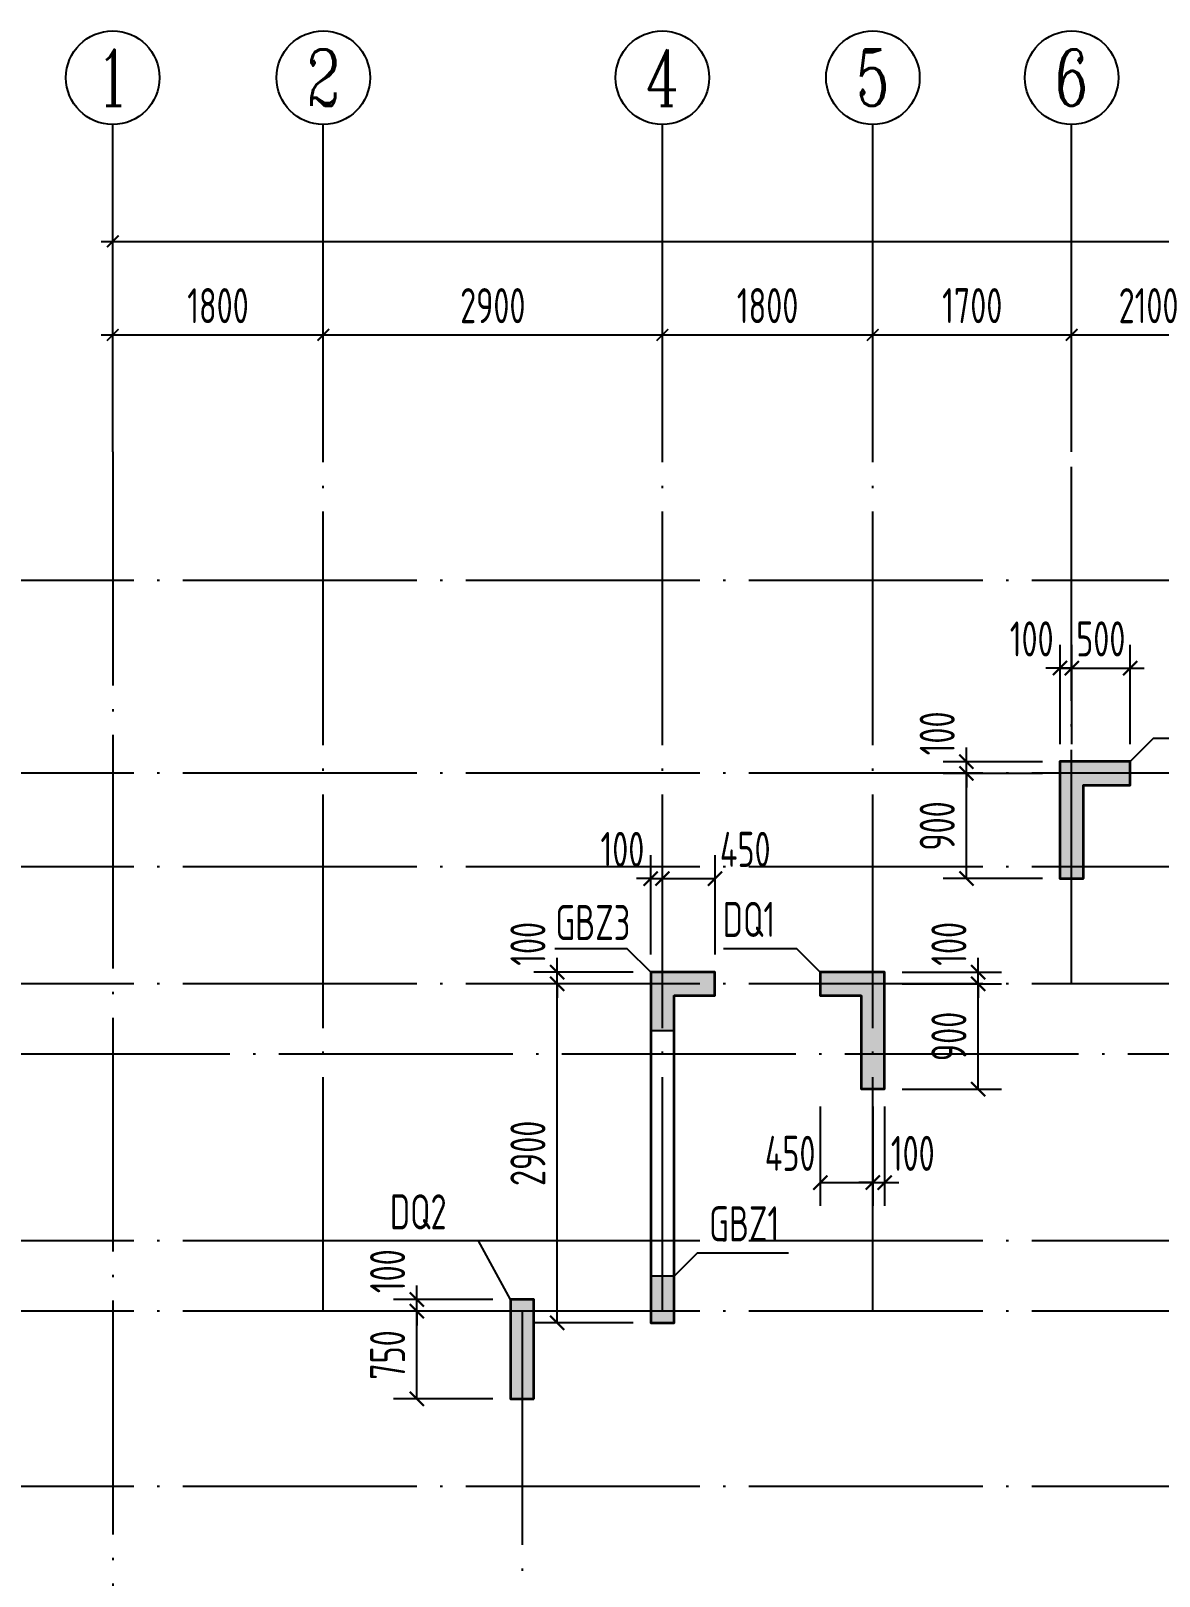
# Model space of a CAD drawing. Extents: x -1307975 to -76406, y -96289 to 379359.
# Drawn here: x -972557 to -962910, y 80502 to 93718 of the extents above; entities that cross this region are included whole.
import ezdxf
from ezdxf.enums import TextEntityAlignment as Align

# ---------------------------------------------------------------- set-up
doc = ezdxf.new("R2010")
doc.units = 0
doc.header["$LTSCALE"] = 1000
doc.linetypes.add('DOTE', pattern=[2.42, 2, -0.2, 0.02, -0.2])
doc.layers.get('0').update_dxf_attribs({"linetype": 'CONTINUOUS'})
doc.layers.get('DEFPOINTS').update_dxf_attribs({"linetype": 'CONTINUOUS'})
for name, color, linetype in [('A-AXIS', 1, 'CONTINUOUS'), ('A-DOTE', 10, 'DOTE'), ('AXIS_NUM', 7, 'CONTINUOUS'), ('S-Q墙实线', 6, 'CONTINUOUS'), ('S-Q墙标注', 3, 'CONTINUOUS'), ('S-X详图填充', 252, 'CONTINUOUS'), ('S-X详图实线', 4, 'CONTINUOUS'), ('S-Y一般标注', 3, 'CONTINUOUS'), ('S-Z柱编号', 6, 'CONTINUOUS')]:
    doc.layers.add(name, color=color, linetype=linetype)
doc.styles.add('TSSD_Axis', font='complex.shx', dxfattribs={"width": 0.7, "bigfont": 'hztxt.shx'})
doc.styles.add('TSSD_DIMENSION', font='Tssdeng.shx', dxfattribs={"width": 0.7, "bigfont": 'tssdchn.shx'})
doc.styles.add('TSSD_REIN', font='tssdeng.shx', dxfattribs={"width": 0.7, "height": 300, "bigfont": 'tssdchn.shx'})
doc.styles.add('结构文字', font='zstxt.shx', dxfattribs={"width": 0.7, "bigfont": 'zshz.shx'})
doc.dimstyles.new('STRUCK', dxfattribs={"dimtxt": 400, "dimasz": 121, "dimexe": 200, "dimexo": 150, "dimgap": 115, "dimtad": 1, "dimdec": 0, "dimdsep": 46, "dimtxsty": '结构文字', "dimblk": 'ARCHTICK', "dimcen": 400, "dimclrd": 3, "dimclre": 3, "dimclrt": 7, "dimadec": 0, "dimazin": 0, "dimtfac": 1, "dimtdec": 0, "dimtix": 1, "dimtmove": 2, "dimatfit": 3, "dimldrblk": '_DIMX', "dimfxl": 1, "dimtolj": 1, "dimtzin": 0, "dimarcsym": 0})
doc.dimstyles.new('TSSD_100_100', dxfattribs={"dimtxt": 300, "dimasz": 100, "dimexe": 100, "dimexo": 250, "dimgap": 100, "dimtad": 1, "dimdec": 0, "dimzin": 0, "dimdsep": 46, "dimtxsty": 'TSSD_DIMENSION', "dimblk": 'ARCHTICK', "dimcen": 0, "dimdle": 100, "dimclrt": 7, "dimadec": 0, "dimazin": 0, "dimtfac": 1, "dimtdec": 0, "dimtix": 1, "dimtmove": 2, "dimatfit": 3, "dimldrblk": 'ARCHTICK', "dimfxl": 1, "dimtolj": 1, "dimtzin": 0, "dimarcsym": 0})

# ---------------------------------------------------------------- blocks, each defined once
blk = doc.blocks.new('ts_axno')
at = {"color": 0, "linetype": 'ByBlock', "lineweight": -2}
blk.add_circle((0, 0), 0.5, dxfattribs=at)
at = {"color": 0, "linetype": 'ByBlock', "lineweight": -2, "style": 'TSSD_Axis', "width": 0.7}
blk.add_attdef('A', text='', height=0.6, dxfattribs=at).set_placement((0, 0), align=Align.MIDDLE_CENTER)
blk = doc.blocks.new('_ArchTick')
at = {"color": 0, "linetype": 'ByBlock', "const_width": 0.15}
blk.add_lwpolyline([(-0.5, -0.5), (0.5, 0.5)], dxfattribs=at)
blk = doc.blocks.new('*D264')
at = {"layer": 'DEFPOINTS', "color": 0, "transparency": 16777216}
for p in [(6400, 19250), (4600, 18250), (6400, 18250)]:
    blk.add_point(p, dxfattribs=at)
at = {"layer": 'S-Y一般标注', "color": 0, "lineweight": -2, "transparency": 16777216}
for p, q in [((4600, 18500), (4600, 19350)), ((6400, 18500), (6400, 19350)), ((4500, 19250), (6500, 19250))]:
    blk.add_line(p, q, dxfattribs=at)
at = {"layer": 'S-Y一般标注', "color": 0, "lineweight": -2, "transparency": 16777216, "xscale": 100, "yscale": 100, "zscale": 100, "rotation": 180}
blk.add_blockref('_ArchTick', (4600, 19250), dxfattribs=at)
at = {"layer": 'S-Y一般标注', "color": 0, "lineweight": -2, "transparency": 16777216, "xscale": 100, "yscale": 100, "zscale": 100}
blk.add_blockref('_ArchTick', (6400, 19250), dxfattribs=at)
at = {"layer": 'S-Y一般标注', "color": 7, "transparency": 16777216, "insert": (5500, 19500), "char_height": 300, "attachment_point": 5, "style": 'TSSD_DIMENSION'}
blk.add_mtext('\\A1;1800', dxfattribs=at)
blk = doc.blocks.new('*D265')
at = {"layer": 'DEFPOINTS', "color": 0, "transparency": 16777216}
for p in [(9300, 19250), (6400, 18250), (9300, 18250)]:
    blk.add_point(p, dxfattribs=at)
at = {"layer": 'S-Y一般标注', "color": 0, "lineweight": -2, "transparency": 16777216}
for p, q in [((6400, 18500), (6400, 19350)), ((9300, 18500), (9300, 19350)), ((6300, 19250), (9400, 19250))]:
    blk.add_line(p, q, dxfattribs=at)
at = {"layer": 'S-Y一般标注', "color": 0, "lineweight": -2, "transparency": 16777216, "xscale": 100, "yscale": 100, "zscale": 100, "rotation": 180}
blk.add_blockref('_ArchTick', (6400, 19250), dxfattribs=at)
at = {"layer": 'S-Y一般标注', "color": 0, "lineweight": -2, "transparency": 16777216, "xscale": 100, "yscale": 100, "zscale": 100}
blk.add_blockref('_ArchTick', (9300, 19250), dxfattribs=at)
at = {"layer": 'S-Y一般标注', "color": 7, "transparency": 16777216, "insert": (7850, 19500), "char_height": 300, "attachment_point": 5, "style": 'TSSD_DIMENSION'}
blk.add_mtext('\\A1;2900', dxfattribs=at)
blk = doc.blocks.new('*D266')
at = {"layer": 'DEFPOINTS', "color": 0, "transparency": 16777216}
for p in [(11100, 19250), (9300, 18250), (11100, 18250)]:
    blk.add_point(p, dxfattribs=at)
at = {"layer": 'S-Y一般标注', "color": 0, "lineweight": -2, "transparency": 16777216}
for p, q in [((9300, 18500), (9300, 19350)), ((11100, 18500), (11100, 19350)), ((9200, 19250), (11200, 19250))]:
    blk.add_line(p, q, dxfattribs=at)
at = {"layer": 'S-Y一般标注', "color": 0, "lineweight": -2, "transparency": 16777216, "xscale": 100, "yscale": 100, "zscale": 100, "rotation": 180}
blk.add_blockref('_ArchTick', (9300, 19250), dxfattribs=at)
at = {"layer": 'S-Y一般标注', "color": 0, "lineweight": -2, "transparency": 16777216, "xscale": 100, "yscale": 100, "zscale": 100}
blk.add_blockref('_ArchTick', (11100, 19250), dxfattribs=at)
at = {"layer": 'S-Y一般标注', "color": 7, "transparency": 16777216, "insert": (10200, 19500), "char_height": 300, "attachment_point": 5, "style": 'TSSD_DIMENSION'}
blk.add_mtext('\\A1;1800', dxfattribs=at)
blk = doc.blocks.new('*D267')
at = {"layer": 'DEFPOINTS', "color": 0, "transparency": 16777216}
for p in [(12800, 19250), (11100, 18250), (12800, 18250)]:
    blk.add_point(p, dxfattribs=at)
at = {"layer": 'S-Y一般标注', "color": 0, "lineweight": -2, "transparency": 16777216}
for p, q in [((11100, 18500), (11100, 19350)), ((12800, 18500), (12800, 19350)), ((11000, 19250), (12900, 19250))]:
    blk.add_line(p, q, dxfattribs=at)
at = {"layer": 'S-Y一般标注', "color": 0, "lineweight": -2, "transparency": 16777216, "xscale": 100, "yscale": 100, "zscale": 100, "rotation": 180}
blk.add_blockref('_ArchTick', (11100, 19250), dxfattribs=at)
at = {"layer": 'S-Y一般标注', "color": 0, "lineweight": -2, "transparency": 16777216, "xscale": 100, "yscale": 100, "zscale": 100}
blk.add_blockref('_ArchTick', (12800, 19250), dxfattribs=at)
at = {"layer": 'S-Y一般标注', "color": 7, "transparency": 16777216, "insert": (11950, 19500), "char_height": 300, "attachment_point": 5, "style": 'TSSD_DIMENSION'}
blk.add_mtext('\\A1;1700', dxfattribs=at)
blk = doc.blocks.new('*D268')
at = {"layer": 'DEFPOINTS', "color": 0, "transparency": 16777216}
for p in [(14900, 19250), (12800, 18250), (14900, 18250)]:
    blk.add_point(p, dxfattribs=at)
at = {"layer": 'S-Y一般标注', "color": 0, "lineweight": -2, "transparency": 16777216}
for p, q in [((12800, 18500), (12800, 19350)), ((14900, 18500), (14900, 19350)), ((12700, 19250), (15000, 19250))]:
    blk.add_line(p, q, dxfattribs=at)
at = {"layer": 'S-Y一般标注', "color": 0, "lineweight": -2, "transparency": 16777216, "xscale": 100, "yscale": 100, "zscale": 100, "rotation": 180}
blk.add_blockref('_ArchTick', (12800, 19250), dxfattribs=at)
at = {"layer": 'S-Y一般标注', "color": 0, "lineweight": -2, "transparency": 16777216, "xscale": 100, "yscale": 100, "zscale": 100}
blk.add_blockref('_ArchTick', (14900, 19250), dxfattribs=at)
at = {"layer": 'S-Y一般标注', "color": 7, "transparency": 16777216, "insert": (13458, 19500), "char_height": 300, "attachment_point": 5, "style": 'TSSD_DIMENSION'}
blk.add_mtext('\\A1;2100', dxfattribs=at)
blk = doc.blocks.new('*D286')
at = {"layer": 'DEFPOINTS', "color": 0, "transparency": 16777216}
for p in [(54600, 20050), (4600, 18250), (54600, 18250)]:
    blk.add_point(p, dxfattribs=at)
at = {"layer": 'S-Y一般标注', "color": 0, "lineweight": -2, "transparency": 16777216}
for p, q in [((4600, 18500), (4600, 20150)), ((54600, 18500), (54600, 20150)), ((4500, 20050), (54700, 20050))]:
    blk.add_line(p, q, dxfattribs=at)
at = {"layer": 'S-Y一般标注', "color": 0, "lineweight": -2, "transparency": 16777216, "xscale": 100, "yscale": 100, "zscale": 100, "rotation": 180}
blk.add_blockref('_ArchTick', (4600, 20050), dxfattribs=at)
at = {"layer": 'S-Y一般标注', "color": 0, "lineweight": -2, "transparency": 16777216, "xscale": 100, "yscale": 100, "zscale": 100}
blk.add_blockref('_ArchTick', (54600, 20050), dxfattribs=at)
at = {"layer": 'S-Y一般标注', "color": 7, "transparency": 16777216, "insert": (29600, 20300), "char_height": 300, "attachment_point": 5, "style": 'TSSD_DIMENSION'}
blk.add_mtext('\\A1;50000', dxfattribs=at)
blk = doc.blocks.new('*D1546')
at = {"layer": 'DEFPOINTS', "color": 0, "transparency": 16777216}
for p in [(-968057, 85568), (-967257, 85568), (-967257, 82668)]:
    blk.add_point(p, dxfattribs=at)
at = {"layer": 'S-Q墙标注', "color": 3, "lineweight": -2, "transparency": 16777216}
for p, q in [((-967407, 85568), (-968257, 85568)), ((-968057, 82668), (-968057, 85568)), ((-967407, 82668), (-968257, 82668))]:
    blk.add_line(p, q, dxfattribs=at)
at = {"layer": 'S-Q墙标注', "color": 3, "lineweight": -2, "transparency": 16777216, "xscale": 121, "yscale": 121, "zscale": 121}
for p, rotation in [((-968057, 85568), 90), ((-968057, 82668), 270)]:
    blk.add_blockref('_ArchTick', p, dxfattribs=dict(at, rotation=rotation))
at = {"layer": 'S-Q墙标注', "color": 7, "transparency": 16777216, "insert": (-968307, 84118), "char_height": 300, "attachment_point": 5, "rotation": 90, "style": 'TSSD_REIN'}
blk.add_mtext('\\A1;2900', dxfattribs=at)
blk = doc.blocks.new('_DIMX')
blk.add_line((-150, 0), (150, 0))
at = {"const_width": 50}
blk.add_lwpolyline([(-70, -70), (70, 70)], dxfattribs=at)
blk = doc.blocks.new('*D1547')
at = {"layer": 'DEFPOINTS', "color": 0, "transparency": 16777216}
for p in [(-968057, 85668), (-967257, 85668), (-967257, 85568)]:
    blk.add_point(p, dxfattribs=at)
at = {"layer": 'S-Q墙标注', "color": 3, "lineweight": -2, "transparency": 16777216}
for p, q in [((-968057, 85668), (-968057, 85789)), ((-967407, 85668), (-968257, 85668)), ((-968057, 85568), (-968057, 85668)), ((-967407, 85568), (-968257, 85568)), ((-968057, 85568), (-968057, 85447))]:
    blk.add_line(p, q, dxfattribs=at)
at = {"layer": 'S-Q墙标注', "color": 3, "lineweight": -2, "transparency": 16777216, "xscale": 121, "yscale": 121, "zscale": 121}
for p, rotation in [((-968057, 85668), 270), ((-968057, 85568), 90)]:
    blk.add_blockref('_ArchTick', p, dxfattribs=dict(at, rotation=rotation))
at = {"layer": 'S-Q墙标注', "color": 7, "transparency": 16777216, "insert": (-968307, 85910), "char_height": 300, "attachment_point": 5, "rotation": 90, "style": 'TSSD_REIN'}
blk.add_mtext('\\A1;100', dxfattribs=at)
blk = doc.blocks.new('*D1548')
at = {"layer": 'DEFPOINTS', "color": 0, "transparency": 16777216}
for p in [(-967157, 86468), (-967257, 85668), (-967157, 85668)]:
    blk.add_point(p, dxfattribs=at)
at = {"layer": 'S-Q墙标注', "color": 3, "lineweight": -2, "transparency": 16777216}
for p, q in [((-967257, 85818), (-967257, 86668)), ((-967157, 85818), (-967157, 86668)), ((-967257, 86468), (-967378, 86468)), ((-967257, 86468), (-967157, 86468)), ((-967157, 86468), (-967036, 86468))]:
    blk.add_line(p, q, dxfattribs=at)
at = {"layer": 'S-Q墙标注', "color": 3, "lineweight": -2, "transparency": 16777216, "xscale": 121, "yscale": 121, "zscale": 121}
blk.add_blockref('_ArchTick', (-967257, 86468), dxfattribs=at)
at = {"layer": 'S-Q墙标注', "color": 3, "lineweight": -2, "transparency": 16777216, "xscale": 121, "yscale": 121, "zscale": 121, "rotation": 180}
blk.add_blockref('_ArchTick', (-967157, 86468), dxfattribs=at)
at = {"layer": 'S-Q墙标注', "color": 7, "transparency": 16777216, "insert": (-967499, 86718), "char_height": 300, "attachment_point": 5, "style": 'TSSD_REIN'}
blk.add_mtext('\\A1;100', dxfattribs=at)
blk = doc.blocks.new('*D1549')
at = {"layer": 'DEFPOINTS', "color": 0, "transparency": 16777216}
for p in [(-966707, 86468), (-967157, 85668), (-966707, 85668)]:
    blk.add_point(p, dxfattribs=at)
at = {"layer": 'S-Q墙标注', "color": 3, "lineweight": -2, "transparency": 16777216}
for p, q in [((-967157, 85818), (-967157, 86668)), ((-966707, 85818), (-966707, 86668)), ((-967157, 86468), (-966707, 86468))]:
    blk.add_line(p, q, dxfattribs=at)
at = {"layer": 'S-Q墙标注', "color": 3, "lineweight": -2, "transparency": 16777216, "xscale": 121, "yscale": 121, "zscale": 121, "rotation": 180}
blk.add_blockref('_ArchTick', (-967157, 86468), dxfattribs=at)
at = {"layer": 'S-Q墙标注', "color": 3, "lineweight": -2, "transparency": 16777216, "xscale": 121, "yscale": 121, "zscale": 121}
blk.add_blockref('_ArchTick', (-966707, 86468), dxfattribs=at)
at = {"layer": 'S-Q墙标注', "color": 7, "transparency": 16777216, "insert": (-966449, 86718), "char_height": 300, "attachment_point": 5, "style": 'TSSD_REIN'}
blk.add_mtext('\\A1;450', dxfattribs=at)
blk = doc.blocks.new('*D1550')
at = {"layer": 'DEFPOINTS', "color": 0, "transparency": 16777216}
for p in [(-965257, 85568), (-964457, 85568), (-965257, 84668)]:
    blk.add_point(p, dxfattribs=at)
at = {"layer": 'S-Q墙标注', "color": 3, "lineweight": -2, "transparency": 16777216}
for p, q in [((-965107, 85568), (-964257, 85568)), ((-964457, 84668), (-964457, 85568)), ((-965107, 84668), (-964257, 84668))]:
    blk.add_line(p, q, dxfattribs=at)
at = {"layer": 'S-Q墙标注', "color": 3, "lineweight": -2, "transparency": 16777216, "xscale": 121, "yscale": 121, "zscale": 121}
for p, rotation in [((-964457, 85568), 90), ((-964457, 84668), 270)]:
    blk.add_blockref('_ArchTick', p, dxfattribs=dict(at, rotation=rotation))
at = {"layer": 'S-Q墙标注', "color": 7, "transparency": 16777216, "insert": (-964707, 85118), "char_height": 300, "attachment_point": 5, "rotation": 90, "style": 'TSSD_REIN'}
blk.add_mtext('\\A1;900', dxfattribs=at)
blk = doc.blocks.new('*D1551')
at = {"layer": 'DEFPOINTS', "color": 0, "transparency": 16777216}
for p in [(-965257, 85668), (-964457, 85668), (-965257, 85568)]:
    blk.add_point(p, dxfattribs=at)
at = {"layer": 'S-Q墙标注', "color": 3, "lineweight": -2, "transparency": 16777216}
for p, q in [((-964457, 85668), (-964457, 85789)), ((-965107, 85668), (-964257, 85668)), ((-964457, 85568), (-964457, 85668)), ((-965107, 85568), (-964257, 85568)), ((-964457, 85568), (-964457, 85447))]:
    blk.add_line(p, q, dxfattribs=at)
at = {"layer": 'S-Q墙标注', "color": 3, "lineweight": -2, "transparency": 16777216, "xscale": 121, "yscale": 121, "zscale": 121}
for p, rotation in [((-964457, 85668), 270), ((-964457, 85568), 90)]:
    blk.add_blockref('_ArchTick', p, dxfattribs=dict(at, rotation=rotation))
at = {"layer": 'S-Q墙标注', "color": 7, "transparency": 16777216, "insert": (-964707, 85910), "char_height": 300, "attachment_point": 5, "rotation": 90, "style": 'TSSD_REIN'}
blk.add_mtext('\\A1;100', dxfattribs=at)
blk = doc.blocks.new('*D1552')
at = {"layer": 'DEFPOINTS', "color": 0, "transparency": 16777216}
for p in [(-965807, 84668), (-965357, 84668), (-965357, 83868)]:
    blk.add_point(p, dxfattribs=at)
at = {"layer": 'S-Q墙标注', "color": 3, "lineweight": -2, "transparency": 16777216}
for p, q in [((-965807, 84518), (-965807, 83668)), ((-965357, 84518), (-965357, 83668)), ((-965807, 83868), (-965357, 83868))]:
    blk.add_line(p, q, dxfattribs=at)
at = {"layer": 'S-Q墙标注', "color": 3, "lineweight": -2, "transparency": 16777216, "xscale": 121, "yscale": 121, "zscale": 121, "rotation": 180}
blk.add_blockref('_ArchTick', (-965807, 83868), dxfattribs=at)
at = {"layer": 'S-Q墙标注', "color": 3, "lineweight": -2, "transparency": 16777216, "xscale": 121, "yscale": 121, "zscale": 121}
blk.add_blockref('_ArchTick', (-965357, 83868), dxfattribs=at)
at = {"layer": 'S-Q墙标注', "color": 7, "transparency": 16777216, "insert": (-966065, 84118), "char_height": 300, "attachment_point": 5, "style": 'TSSD_REIN'}
blk.add_mtext('\\A1;450', dxfattribs=at)
blk = doc.blocks.new('*D1553')
at = {"layer": 'DEFPOINTS', "color": 0, "transparency": 16777216}
for p in [(-965357, 84668), (-965257, 84668), (-965257, 83868)]:
    blk.add_point(p, dxfattribs=at)
at = {"layer": 'S-Q墙标注', "color": 3, "lineweight": -2, "transparency": 16777216}
for p, q in [((-965357, 84518), (-965357, 83668)), ((-965257, 84518), (-965257, 83668)), ((-965357, 83868), (-965478, 83868)), ((-965357, 83868), (-965257, 83868)), ((-965257, 83868), (-965136, 83868))]:
    blk.add_line(p, q, dxfattribs=at)
at = {"layer": 'S-Q墙标注', "color": 3, "lineweight": -2, "transparency": 16777216, "xscale": 121, "yscale": 121, "zscale": 121}
blk.add_blockref('_ArchTick', (-965357, 83868), dxfattribs=at)
at = {"layer": 'S-Q墙标注', "color": 3, "lineweight": -2, "transparency": 16777216, "xscale": 121, "yscale": 121, "zscale": 121, "rotation": 180}
blk.add_blockref('_ArchTick', (-965257, 83868), dxfattribs=at)
at = {"layer": 'S-Q墙标注', "color": 7, "transparency": 16777216, "insert": (-965016, 84118), "char_height": 300, "attachment_point": 5, "style": 'TSSD_REIN'}
blk.add_mtext('\\A1;100', dxfattribs=at)
blk = doc.blocks.new('*D1554')
at = {"layer": 'DEFPOINTS', "color": 0, "transparency": 16777216}
for p in [(-964557, 87368), (-963757, 87368), (-963757, 86468)]:
    blk.add_point(p, dxfattribs=at)
at = {"layer": 'S-Q墙标注', "color": 3, "lineweight": -2, "transparency": 16777216}
for p, q in [((-963907, 87368), (-964757, 87368)), ((-964557, 86468), (-964557, 87368)), ((-963907, 86468), (-964757, 86468))]:
    blk.add_line(p, q, dxfattribs=at)
at = {"layer": 'S-Q墙标注', "color": 3, "lineweight": -2, "transparency": 16777216, "xscale": 121, "yscale": 121, "zscale": 121}
for p, rotation in [((-964557, 87368), 90), ((-964557, 86468), 270)]:
    blk.add_blockref('_ArchTick', p, dxfattribs=dict(at, rotation=rotation))
at = {"layer": 'S-Q墙标注', "color": 7, "transparency": 16777216, "insert": (-964807, 86918), "char_height": 300, "attachment_point": 5, "rotation": 90, "style": 'TSSD_REIN'}
blk.add_mtext('\\A1;900', dxfattribs=at)
blk = doc.blocks.new('*D1555')
at = {"layer": 'DEFPOINTS', "color": 0, "transparency": 16777216}
for p in [(-964557, 87468), (-963757, 87468), (-963757, 87368)]:
    blk.add_point(p, dxfattribs=at)
at = {"layer": 'S-Q墙标注', "color": 3, "lineweight": -2, "transparency": 16777216}
for p, q in [((-964557, 87468), (-964557, 87589)), ((-963907, 87468), (-964757, 87468)), ((-963907, 87368), (-964757, 87368)), ((-964557, 87368), (-964557, 87468)), ((-964557, 87368), (-964557, 87247))]:
    blk.add_line(p, q, dxfattribs=at)
at = {"layer": 'S-Q墙标注', "color": 3, "lineweight": -2, "transparency": 16777216, "xscale": 121, "yscale": 121, "zscale": 121}
for p, rotation in [((-964557, 87468), 270), ((-964557, 87368), 90)]:
    blk.add_blockref('_ArchTick', p, dxfattribs=dict(at, rotation=rotation))
at = {"layer": 'S-Q墙标注', "color": 7, "transparency": 16777216, "insert": (-964807, 87710), "char_height": 300, "attachment_point": 5, "rotation": 90, "style": 'TSSD_REIN'}
blk.add_mtext('\\A1;100', dxfattribs=at)
blk = doc.blocks.new('*D1556')
at = {"layer": 'DEFPOINTS', "color": 0, "transparency": 16777216}
for p in [(-963657, 88268), (-963757, 87468), (-963657, 87468)]:
    blk.add_point(p, dxfattribs=at)
at = {"layer": 'S-Q墙标注', "color": 3, "lineweight": -2, "transparency": 16777216}
for p, q in [((-963757, 87618), (-963757, 88468)), ((-963657, 87618), (-963657, 88468)), ((-963757, 88268), (-963878, 88268)), ((-963757, 88268), (-963657, 88268)), ((-963657, 88268), (-963536, 88268))]:
    blk.add_line(p, q, dxfattribs=at)
at = {"layer": 'S-Q墙标注', "color": 3, "lineweight": -2, "transparency": 16777216, "xscale": 121, "yscale": 121, "zscale": 121}
blk.add_blockref('_ArchTick', (-963757, 88268), dxfattribs=at)
at = {"layer": 'S-Q墙标注', "color": 3, "lineweight": -2, "transparency": 16777216, "xscale": 121, "yscale": 121, "zscale": 121, "rotation": 180}
blk.add_blockref('_ArchTick', (-963657, 88268), dxfattribs=at)
at = {"layer": 'S-Q墙标注', "color": 7, "transparency": 16777216, "insert": (-963999, 88518), "char_height": 300, "attachment_point": 5, "style": 'TSSD_REIN'}
blk.add_mtext('\\A1;100', dxfattribs=at)
blk = doc.blocks.new('*D1557')
at = {"layer": 'DEFPOINTS', "color": 0, "transparency": 16777216}
for p in [(-963158, 88268), (-963657, 87468), (-963158, 87468)]:
    blk.add_point(p, dxfattribs=at)
at = {"layer": 'S-Q墙标注', "color": 3, "lineweight": -2, "transparency": 16777216}
for p, q in [((-963657, 87618), (-963657, 88468)), ((-963158, 87618), (-963158, 88468)), ((-963657, 88268), (-963778, 88268)), ((-963657, 88268), (-963158, 88268)), ((-963158, 88268), (-963037, 88268))]:
    blk.add_line(p, q, dxfattribs=at)
at = {"layer": 'S-Q墙标注', "color": 3, "lineweight": -2, "transparency": 16777216, "xscale": 121, "yscale": 121, "zscale": 121}
blk.add_blockref('_ArchTick', (-963657, 88268), dxfattribs=at)
at = {"layer": 'S-Q墙标注', "color": 3, "lineweight": -2, "transparency": 16777216, "xscale": 121, "yscale": 121, "zscale": 121, "rotation": 180}
blk.add_blockref('_ArchTick', (-963158, 88268), dxfattribs=at)
at = {"layer": 'S-Q墙标注', "color": 7, "transparency": 16777216, "insert": (-963408, 88518), "char_height": 300, "attachment_point": 5, "style": 'TSSD_REIN'}
blk.add_mtext('\\A1;500', dxfattribs=at)
blk = doc.blocks.new('*D1644')
at = {"layer": 'DEFPOINTS', "color": 0, "transparency": 16777216}
for p in [(-969257, 82868), (-968457, 82868), (-968457, 82768)]:
    blk.add_point(p, dxfattribs=at)
at = {"layer": 'S-Q墙标注', "color": 3, "lineweight": -2, "transparency": 16777216}
for p, q in [((-968607, 82868), (-969457, 82868)), ((-969257, 82868), (-969257, 82989)), ((-969257, 82768), (-969257, 82868)), ((-968607, 82768), (-969457, 82768)), ((-969257, 82768), (-969257, 82647))]:
    blk.add_line(p, q, dxfattribs=at)
at = {"layer": 'S-Q墙标注', "color": 3, "lineweight": -2, "transparency": 16777216, "xscale": 121, "yscale": 121, "zscale": 121}
for p, rotation in [((-969257, 82868), 270), ((-969257, 82768), 90)]:
    blk.add_blockref('_ArchTick', p, dxfattribs=dict(at, rotation=rotation))
at = {"layer": 'S-Q墙标注', "color": 7, "transparency": 16777216, "insert": (-969507, 83110), "char_height": 300, "attachment_point": 5, "rotation": 90, "style": 'TSSD_REIN'}
blk.add_mtext('\\A1;100', dxfattribs=at)
blk = doc.blocks.new('*D1645')
at = {"layer": 'DEFPOINTS', "color": 0, "transparency": 16777216}
for p in [(-969257, 82768), (-968457, 82768), (-968457, 82018)]:
    blk.add_point(p, dxfattribs=at)
at = {"layer": 'S-Q墙标注', "color": 3, "lineweight": -2, "transparency": 16777216}
for p, q in [((-968607, 82768), (-969457, 82768)), ((-969257, 82018), (-969257, 82768)), ((-968607, 82018), (-969457, 82018))]:
    blk.add_line(p, q, dxfattribs=at)
at = {"layer": 'S-Q墙标注', "color": 3, "lineweight": -2, "transparency": 16777216, "xscale": 121, "yscale": 121, "zscale": 121}
for p, rotation in [((-969257, 82768), 90), ((-969257, 82018), 270)]:
    blk.add_blockref('_ArchTick', p, dxfattribs=dict(at, rotation=rotation))
at = {"layer": 'S-Q墙标注', "color": 7, "transparency": 16777216, "insert": (-969507, 82393), "char_height": 300, "attachment_point": 5, "rotation": 90, "style": 'TSSD_REIN'}
blk.add_mtext('\\A1;750', dxfattribs=at)
blk = doc.blocks.new('20210726.16395156')
at = {"layer": 'A-AXIS'}
for p, q in [((4600, 18249.9), (4600, 21049.9)), ((6400, 18249.9), (6400, 21049.9)), ((9300, 18249.9), (9300, 21049.9)), ((11100, 18249.9), (11100, 21049.9)), ((12800, 18249.9), (12800, 21049.9))]:
    blk.add_line(p, q, dxfattribs=at)
at = {"layer": 'A-DOTE'}
for p, q in [((4600, 18249.9), (4600, 3600)), ((6400, 10900), (6400, 18249.9)), ((9300, 10900), (9300, 18249.9)), ((11100, 10900), (11100, 18249.9)), ((12800, 13700), (12800, 18249.9)), ((55600, 17150), (3600, 17150)), ((55600, 15500), (3600, 15500)), ((55600, 14700), (3600, 14700)), ((55600, 13700), (3600, 13700)), ((3600, 13100.3), (55600, 13100.3)), ((55600, 11500), (3600, 11500)), ((55600, 10900), (3600, 10900)), ((8100, 10900), (8100, 3600)), ((55600, 9400), (3600, 9400))]:
    blk.add_line(p, q, dxfattribs=at)
at = {"layer": 'A-AXIS'}
ref = blk.add_blockref('ts_axno', (4600, 21449.9), dxfattribs=dict(at, xscale=800, yscale=800, zscale=800))
ref.add_attrib('1', '1', dxfattribs={"layer": 'AXIS_NUM', "height": 480, "style": 'TSSD_Axis', "width": 0.7}).set_placement((4600, 21449.9), align=Align.MIDDLE_CENTER)
ref = blk.add_blockref('ts_axno', (6400, 21449.9), dxfattribs=dict(at, xscale=800, yscale=800, zscale=800))
ref.add_attrib('2', '2', dxfattribs={"layer": 'AXIS_NUM', "height": 480, "style": 'TSSD_Axis', "width": 0.7}).set_placement((6400, 21449.9), align=Align.MIDDLE_CENTER)
ref = blk.add_blockref('ts_axno', (9300, 21449.9), dxfattribs=dict(at, xscale=800, yscale=800, zscale=800))
ref.add_attrib('3', '4', dxfattribs={"layer": 'AXIS_NUM', "height": 480, "style": 'TSSD_Axis', "width": 0.7}).set_placement((9300, 21449.9), align=Align.MIDDLE_CENTER)
ref = blk.add_blockref('ts_axno', (11100, 21449.9), dxfattribs=dict(at, xscale=800, yscale=800, zscale=800))
ref.add_attrib('4', '5', dxfattribs={"layer": 'AXIS_NUM', "height": 480, "style": 'TSSD_Axis', "width": 0.7}).set_placement((11100, 21449.9), align=Align.MIDDLE_CENTER)
ref = blk.add_blockref('ts_axno', (12800, 21449.9), dxfattribs=dict(at, xscale=800, yscale=800, zscale=800))
ref.add_attrib('5', '6', dxfattribs={"layer": 'AXIS_NUM', "height": 480, "style": 'TSSD_Axis', "width": 0.7}).set_placement((12800, 21449.9), align=Align.MIDDLE_CENTER)
at = {"layer": 'S-Y一般标注'}
for base, p1, p2, picture, middle in [((54600, 20049.9), (4600, 18249.9), (54600, 18249.9), '*D286', (29600, 20299.9)), ((6400, 19249.9), (4600, 18249.9), (6400, 18249.9), '*D264', (5500, 19499.9)), ((9300, 19249.9), (6400, 18249.9), (9300, 18249.9), '*D265', (7850, 19499.9)), ((11100, 19249.9), (9300, 18249.9), (11100, 18249.9), '*D266', (10200, 19499.9)), ((12800, 19249.9), (11100, 18249.9), (12800, 18249.9), '*D267', (11950, 19499.9))]:
    dim = blk.add_linear_dim(base=base, p1=p1, p2=p2, dimstyle='TSSD_100_100', dxfattribs=at)
    dim.commit()
    dim.dimension.update_dxf_attribs({"geometry": picture, "text_midpoint": middle})
dim = blk.add_linear_dim(base=(14900, 19249.9), p1=(12800, 18249.9), p2=(14900, 18249.9), dimstyle='TSSD_100_100', dxfattribs=at)
dim.commit()
dim.dimension.update_dxf_attribs({"geometry": '*D268', "text_midpoint": (13458.1, 19499.9), "dimtype": 160})

msp = doc.modelspace()

# ---------------------------------------------------------------- hatches: boundary and pattern name
at = {"layer": 'S-X详图填充'}
h = msp.add_hatch(color=256, dxfattribs=at)
h.dxf.hatch_style = 1
h.paths.add_polyline_path([(-963557.46, 87268.44), (-963157.55, 87268.44), (-963157.55, 87468.44), (-963757.46, 87468.44), (-963757.46, 86468.44), (-963557.46, 86468.44)])
h = msp.add_hatch(color=256, dxfattribs=at)
h.dxf.hatch_style = 1
h.paths.add_polyline_path([(-967257.45, 85168.44), (-967057.45, 85168.44), (-967057.45, 85468.44), (-966707.45, 85468.44), (-966707.45, 85668.44), (-967257.45, 85668.44)])
h = msp.add_hatch(color=256, dxfattribs=at)
h.dxf.hatch_style = 1
h.paths.add_polyline_path([(-965257.45, 85668.44), (-965807.37, 85668.44), (-965807.37, 85468.44), (-965457.45, 85468.44), (-965457.45, 84668.44), (-965257.45, 84668.44)])
h = msp.add_hatch(color=256, dxfattribs=at)
h.dxf.hatch_style = 1
h.paths.add_polyline_path([(-967057.45, 83068.44), (-967257.45, 83068.44), (-967257.45, 82668.44), (-967057.45, 82668.44)])
h = msp.add_hatch(color=256, dxfattribs=at)
h.dxf.hatch_style = 1
h.paths.add_polyline_path([(-968457.45, 82018.44), (-968257.45, 82018.44), (-968257.49, 82868.44), (-968457.49, 82868.44)])

# ---------------------------------------------------------------- linework, layer by layer
at = {"layer": 'S-Q墙实线', "lineweight": 35}
for points in [[(-963557.46, 86468.44), (-963557.46, 87268.44), (-963157.55, 87268.44), (-963157.55, 87468.44), (-963757.46, 87468.44), (-963757.46, 86468.44)], [(-967057.45, 85468.44), (-966707.45, 85468.44), (-966707.45, 85668.44), (-967257.45, 85668.44), (-967257.45, 82668.44), (-967057.45, 82668.44)], [(-965457.45, 85468.44), (-965457.45, 84668.44), (-965257.45, 84668.44), (-965257.45, 85668.44), (-965807.45, 85668.44), (-965807.45, 85468.44)], [(-968257.45, 82018.44), (-968257.45, 82868.44), (-968457.45, 82868.44), (-968457.45, 82018.44)]]:
    msp.add_lwpolyline(points, close=True, dxfattribs=at)
at = {"layer": 'S-X详图实线'}
for points in [[(-963557.46, 87268.44), (-963157.55, 87268.44), (-963157.55, 87468.44), (-963757.46, 87468.44), (-963757.46, 86468.44), (-963557.46, 86468.44), (-963557.46, 87268.44)], [(-967257.45, 85168.44), (-967057.45, 85168.44), (-967057.45, 85468.44), (-966707.45, 85468.44), (-966707.45, 85668.44), (-967257.45, 85668.44), (-967257.45, 85168.44)], [(-965257.45, 85668.44), (-965807.37, 85668.44), (-965807.37, 85468.44), (-965457.45, 85468.44), (-965457.45, 84668.44), (-965257.45, 84668.44), (-965257.45, 85668.44)], [(-967057.45, 83068.44), (-967257.45, 83068.44), (-967257.45, 82668.44), (-967057.45, 82668.44), (-967057.45, 83068.44)], [(-968457.45, 82018.44), (-968257.45, 82018.44), (-968257.49, 82868.44), (-968457.49, 82868.44), (-968457.49, 82468.44)]]:
    msp.add_lwpolyline(points, close=True, dxfattribs=at)
at = {"layer": 'S-Z柱编号', "color": 7}
for points in [[(-963157.55, 87468.44), (-962957.55, 87668.44), (-962351.75, 87668.44)], [(-967257.45, 85668.44), (-967457.45, 85868.44), (-968077.54, 85868.44)], [(-965807.37, 85668.44), (-966007.37, 85868.44), (-966635.79, 85868.44)], [(-968457.52, 82868.44), (-968729.65, 83368.44), (-969495.77, 83368.44)], [(-967057.45, 83068.44), (-966857.45, 83268.44), (-966077.54, 83268.44)]]:
    msp.add_lwpolyline(points, dxfattribs=at)

# ---------------------------------------------------------------- block references
at = {"layer": 'A-DOTE'}
msp.add_blockref('20210726.16395156', (-976457.46, 71868.39), dxfattribs=at)

# ---------------------------------------------------------------- texts
at = {"layer": 'S-Z柱编号', "color": 7, "style": 'TSSD_REIN', "width": 0.7}
for s, p in [('GBZ3', (-968072.13, 85852.13)), ('DQ1', (-966640.63, 85879.24)), ('DQ2', (-969487.38, 83377.72)), ('GBZ1', (-966757.45, 83275.62))]:
    msp.add_text(s, height=300, dxfattribs=at).set_placement(p, align=Align.BOTTOM_LEFT)

# ---------------------------------------------------------------- dimensions: what is measured, and where the dimension line sits
at = {"layer": 'S-Q墙标注'}
for base, p1, p2, picture, middle in [((-963657.46, 88268.44), (-963757.46, 87468.44), (-963657.46, 87468.44), '*D1556', (-963999.38, 88518.44)), ((-967157.46, 86468.44), (-967257.45, 85668.44), (-967157.46, 85668.44), '*D1548', (-967499.37, 86718.44)), ((-966707.45, 86468.44), (-967157.46, 85668.44), (-966707.45, 85668.44), '*D1549', (-966449.37, 86718.44)), ((-965357.46, 83868.44), (-965807.37, 84668.44), (-965357.46, 84668.44), '*D1552', (-966065.45, 84118.44)), ((-965257.45, 83868.44), (-965357.46, 84668.44), (-965257.45, 84668.44), '*D1553', (-965015.53, 84118.44))]:
    dim = msp.add_linear_dim(base=base, p1=p1, p2=p2, dimstyle='STRUCK', override={"dimtxt": 300, "dimgap": 100, "dimtxsty": 'TSSD_REIN'}, dxfattribs=at)
    dim.commit()
    dim.dimension.update_dxf_attribs({"geometry": picture, "text_midpoint": middle, "dimtype": 160})
dim = msp.add_linear_dim(base=(-963157.55, 88268.44), p1=(-963657.46, 87468.44), p2=(-963157.55, 87468.44), dimstyle='STRUCK', override={"dimtxt": 300, "dimgap": 100, "dimtxsty": 'TSSD_REIN'}, dxfattribs=at)
dim.commit()
dim.dimension.update_dxf_attribs({"geometry": '*D1557', "text_midpoint": (-963407.5, 88518.44)})
for base, p1, p2, picture, middle in [((-964557.46, 87468.44), (-963757.46, 87368.44), (-963757.46, 87468.44), '*D1555', (-964807.46, 87710.36)), ((-968057.45, 85668.44), (-967257.45, 85568.44), (-967257.45, 85668.44), '*D1547', (-968307.45, 85910.36)), ((-964457.45, 85668.44), (-965257.45, 85568.44), (-965257.45, 85668.44), '*D1551', (-964707.45, 85910.36)), ((-969257.45, 82868.44), (-968457.45, 82768.44), (-968457.45, 82868.44), '*D1644', (-969507.45, 83110.36))]:
    dim = msp.add_linear_dim(base=base, p1=p1, p2=p2, angle=90, dimstyle='STRUCK', override={"dimtxt": 300, "dimgap": 100, "dimtxsty": 'TSSD_REIN'}, dxfattribs=at)
    dim.commit()
    dim.dimension.update_dxf_attribs({"geometry": picture, "text_midpoint": middle, "dimtype": 160})
for base, p1, p2, picture, middle in [((-964557.46, 87368.44), (-963757.46, 86468.44), (-963757.46, 87368.44), '*D1554', (-964807.46, 86918.44)), ((-968057.45, 85568.44), (-967257.45, 82668.44), (-967257.45, 85568.44), '*D1546', (-968307.45, 84118.44)), ((-964457.45, 85568.44), (-965257.45, 84668.44), (-965257.45, 85568.44), '*D1550', (-964707.45, 85118.44)), ((-969257.45, 82768.44), (-968457.45, 82018.44), (-968457.45, 82768.44), '*D1645', (-969507.45, 82393.44))]:
    dim = msp.add_linear_dim(base=base, p1=p1, p2=p2, angle=90, dimstyle='STRUCK', override={"dimtxt": 300, "dimgap": 100, "dimtxsty": 'TSSD_REIN'}, dxfattribs=at)
    dim.commit()
    dim.dimension.update_dxf_attribs({"geometry": picture, "text_midpoint": middle})

doc.saveas('drawing.dxf')
